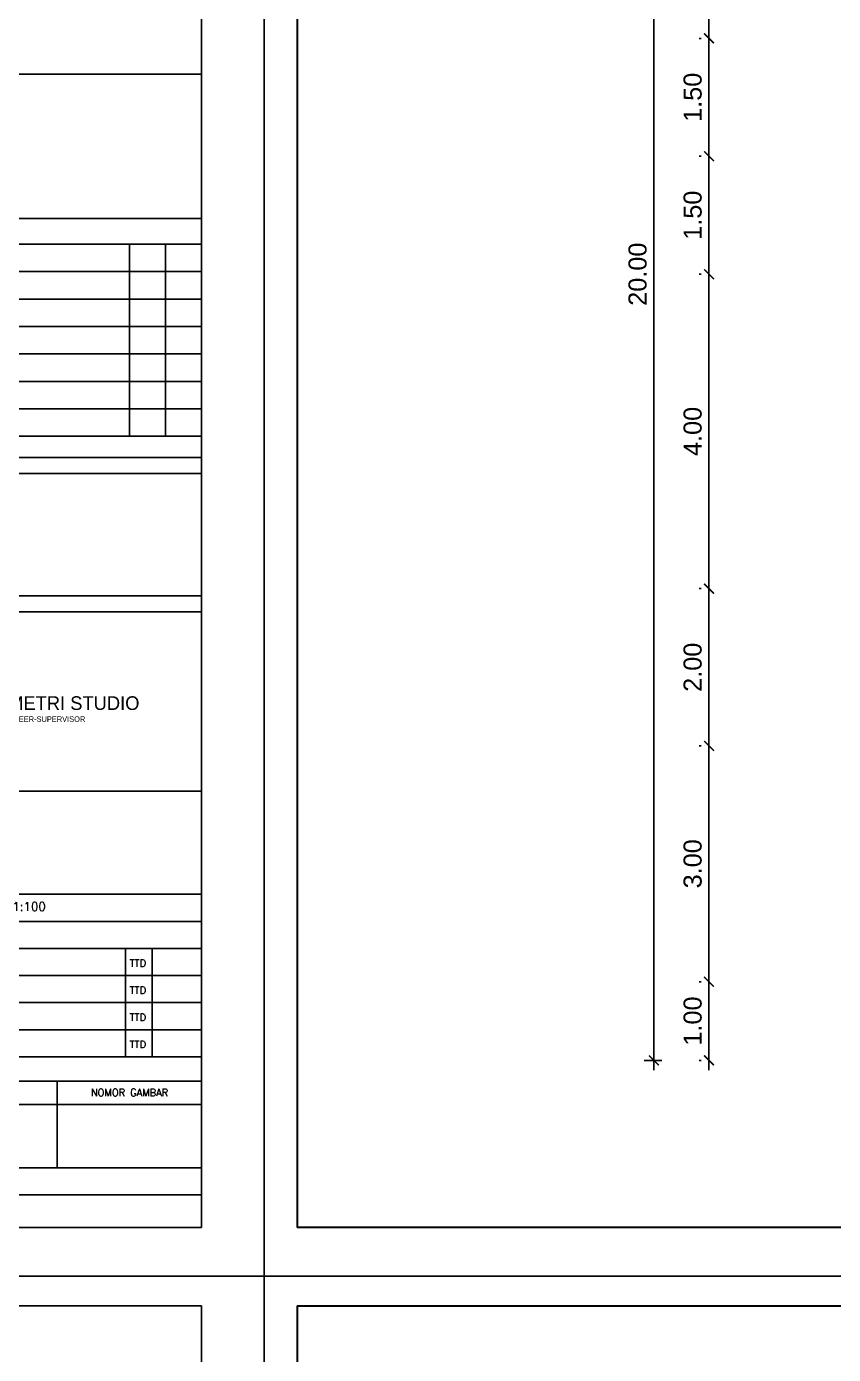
# Model space of a CAD drawing. Header units: millimetres. Extents: x -667 to -468, y -723 to -475.
# Drawn here: x -556.82 to -546.56, y -688.54 to -671.65 of the extents above; entities that cross this region are included whole.
import ezdxf
from ezdxf.enums import TextEntityAlignment as Align

# ---------------------------------------------------------------- set-up
doc = ezdxf.new("R2010")
doc.units = ezdxf.units.MM
doc.layers.get('0').update_dxf_attribs({"lineweight": 9})
doc.layers.get('Defpoints').update_dxf_attribs({"lineweight": 0})
doc.layers.add('KOP', color=1, linetype='Continuous')
doc.layers.add('NOTASI', color=250, linetype='Continuous', lineweight=5)
doc.styles.add('ROMANS', font='romans.shx')
doc.styles.add('ROMS', font='romans.shx', dxfattribs={"width": 0.9, "height": 16})
doc.styles.get("Standard").update_dxf_attribs({"font": 'arial.ttf'})
doc.dimstyles.new('Copy of 1-100', dxfattribs={"dimtxt": 0.23, "dimasz": 0.125, "dimexe": 0.125, "dimexo": 0.1, "dimgap": 0.09, "dimtad": 1, "dimtoh": 1, "dimzin": 0, "dimdsep": 46, "dimtxsty": 'Standard', "dimblk": 'ARCHTICK', "dimcen": 0.09, "dimdle": 0.125, "dimclrt": 2, "dimadec": 0, "dimazin": 0, "dimtfac": 1, "dimtofl": 0, "dimtmove": 0, "dimatfit": 3, "dimldrblk": 'ARCHTICK', "dimfxl": 1, "dimtolj": 1, "dimtzin": 0, "dimarcsym": 0})

# ---------------------------------------------------------------- blocks, each defined once
blk = doc.blocks.new('EW2433')
at = {"layer": 'Defpoints'}
for p, q in [((482.7963, -195.7493), (482.7963, -209.9267)), ((502.9615, -195.7493), (482.7963, -195.7493)), ((502.9615, -209.9267), (502.9615, -195.7493)), ((482.7963, -209.9267), (502.9615, -209.9267))]:
    blk.add_line(p, q, dxfattribs=at)
at = {"layer": 'KOP', "color": 11, "ltscale": 0.1}
for p, q in [((483.0215, -209.5956), (483.0215, -195.9497)), ((483.0215, -195.9497), (500.4465, -195.9497)), ((483.0239, -195.9522), (483.0239, -209.5931)), ((500.4441, -195.9522), (483.0239, -195.9522)), ((500.4465, -209.5956), (483.0215, -209.5956)), ((483.0239, -209.5931), (500.4441, -209.5931))]:
    blk.add_line(p, q, dxfattribs=at)
at = {"layer": 'KOP', "ltscale": 0.1}
blk.add_line((500.5786, -195.9497), (502.5381, -195.9497), dxfattribs=at)
at = {"layer": 'KOP', "linetype": 'Continuous'}
for p, q in [((500.5786, -195.9497), (502.5381, -195.9497)), ((502.5381, -195.9497), (502.5381, -209.5956)), ((500.5786, -204.4811), (502.5381, -204.4811)), ((502.5381, -204.4811), (502.5381, -205.3114)), ((502.5381, -205.3114), (500.5786, -205.3114)), ((500.5786, -208.6023), (502.5381, -208.6023)), ((502.5381, -208.6023), (502.5381, -209.1908)), ((502.5381, -209.1908), (500.5786, -209.1908)), ((500.5786, -209.3745), (502.5381, -209.3745)), ((502.5381, -209.3745), (502.5381, -209.5956)), ((502.5381, -209.5956), (500.5786, -209.5956)), ((502.5381, -209.5956), (500.5786, -209.5956))]:
    blk.add_line(p, q, dxfattribs=at)
at = {"layer": 'KOP', "color": 1, "ltscale": 0.1}
for p, q in [((502.5381, -201.7719), (500.5786, -201.7719)), ((502.5381, -202.7509), (500.5786, -202.7509)), ((502.5381, -205.4194), (500.5786, -205.4194)), ((502.5381, -206.6358), (500.5786, -206.6358)), ((502.5381, -207.3355), (500.5786, -207.3355))]:
    blk.add_line(p, q, dxfattribs=at)
at = {"layer": 'KOP', "color": 1, "linetype": 'Continuous', "ltscale": 0.01}
blk.add_line((500.5786, -202.7509), (502.5381, -202.7509), dxfattribs=at)
at = {"layer": 'KOP', "color": 4, "ltscale": 0.1}
for p, q in [((502.5381, -202.925), (500.5786, -202.925)), ((502.0483, -202.925), (502.0483, -204.2281)), ((502.2932, -202.925), (502.2932, -204.2281)), ((502.5381, -203.1111), (500.5786, -203.1111)), ((502.5381, -203.2973), (500.5786, -203.2973)), ((502.5381, -203.4834), (500.5786, -203.4834)), ((502.5381, -203.6696), (500.5786, -203.6696)), ((502.5381, -203.8558), (500.5786, -203.8558)), ((502.5381, -204.0419), (500.5786, -204.0419)), ((502.5381, -204.2281), (500.5786, -204.2281))]:
    blk.add_line(p, q, dxfattribs=at)
at = {"layer": 'KOP', "linetype": 'Continuous', "ltscale": 0.01}
blk.add_line((500.5786, -204.3731), (502.5381, -204.3731), dxfattribs=at)
at = {"layer": 'KOP', "color": 1, "linetype": 'Continuous'}
blk.add_line((502.5381, -207.5192), (500.5786, -207.5192), dxfattribs=at)
at = {"layer": 'KOP', "color": 3, "ltscale": 0.1}
for p, q in [((502.5381, -207.7029), (500.5786, -207.7029)), ((502.0211, -208.4377), (502.0211, -207.7029)), ((502.2038, -208.4377), (502.2038, -207.7029)), ((502.5381, -207.8866), (500.5786, -207.8866)), ((502.5381, -208.0703), (500.5786, -208.0703)), ((502.5381, -208.254), (500.5786, -208.254)), ((502.5381, -208.4377), (500.5786, -208.4377)), ((502.5381, -208.4377), (500.5786, -208.4377)), ((501.5584, -209.1908), (501.5584, -208.6023)), ((502.5381, -208.7609), (500.5786, -208.7609))]:
    blk.add_line(p, q, dxfattribs=at)
at = {"ltscale": 0.6, "attachment_point": 1}
for s, width, insert, char_height in [('{\\fDroid|b0|i0|c0|p34;SIMETRI STUDIO}', 1.646667, (501.109, -205.992), 0.092913), ('{\\fBankGothic Lt BT|b0|i0|c0|p34;ARSITECT- ENGINEER-SUPERVISOR}', 2.64756, (500.8594, -206.1279), 0.03767)]:
    blk.add_mtext_dynamic_manual_height_columns(s, width=width, gutter_width=1, heights=[0], dxfattribs=dict(at, insert=insert, char_height=char_height))
at = {"layer": 'KOP', "color": 1, "linetype": 'Continuous', "style": 'ROMS', "width": 1}
for s, height, p in [('1:100', 0.05879, (501.2551, -207.4474)), ('TTD', 0.04899, (502.0496, -207.8267)), ('TTD', 0.04899, (502.0496, -208.0104)), ('TTD', 0.04899, (502.0496, -208.1942)), ('TTD', 0.04899, (502.0496, -208.3779))]:
    blk.add_text(s, height=height, dxfattribs=at).set_placement(p)
at = {"layer": 'KOP', "color": 1, "linetype": 'Continuous', "style": 'ROMANS', "width": 1}
blk.add_text('NOMOR GAMBAR', height=0.048989, dxfattribs=at).set_placement((502.0492, -208.6804), align=Align.MIDDLE)
blk = doc.blocks.new('_ArchTick')
at = {"color": 0, "linetype": 'ByBlock', "const_width": 0.15}
blk.add_lwpolyline([(-0.5, -0.5), (0.5, 0.5)], dxfattribs=at)
blk = doc.blocks.new('*D1265')
at = {"layer": 'Defpoints', "color": 0}
for p in [(-548.146, -680.803), (-548.146, -680.803), (-548.146, -683.803)]:
    blk.add_point(p, dxfattribs=at)
at = {"layer": 'NOTASI', "color": 0, "lineweight": -2}
for p, q in [((-548.146, -683.928), (-548.146, -680.678)), ((-548.246, -680.803), (-548.271, -680.803)), ((-548.246, -683.803), (-548.271, -683.803))]:
    blk.add_line(p, q, dxfattribs=at)
at = {"layer": 'NOTASI', "color": 0, "lineweight": -2, "xscale": 0.125, "yscale": 0.125, "zscale": 0.125}
for p, rotation in [((-548.146, -680.803), 90), ((-548.146, -683.803), 270)]:
    blk.add_blockref('_ArchTick', p, dxfattribs=dict(at, rotation=rotation))
at = {"layer": 'NOTASI', "color": 2, "insert": (-548.353, -682.303), "char_height": 0.23, "attachment_point": 5, "rotation": 90}
blk.add_mtext('\\A1;3.00', dxfattribs=at)
blk = doc.blocks.new('*D1266')
at = {"layer": 'Defpoints', "color": 0}
for p in [(-548.146, -678.803), (-548.146, -678.803), (-548.146, -680.803)]:
    blk.add_point(p, dxfattribs=at)
at = {"layer": 'NOTASI', "color": 0, "lineweight": -2}
for p, q in [((-548.246, -678.803), (-548.271, -678.803)), ((-548.146, -680.928), (-548.146, -678.678)), ((-548.246, -680.803), (-548.271, -680.803))]:
    blk.add_line(p, q, dxfattribs=at)
at = {"layer": 'NOTASI', "color": 0, "lineweight": -2, "xscale": 0.125, "yscale": 0.125, "zscale": 0.125}
for p, rotation in [((-548.146, -678.803), 90), ((-548.146, -680.803), 270)]:
    blk.add_blockref('_ArchTick', p, dxfattribs=dict(at, rotation=rotation))
at = {"layer": 'NOTASI', "color": 2, "insert": (-548.353, -679.803), "char_height": 0.23, "attachment_point": 5, "rotation": 90}
blk.add_mtext('\\A1;2.00', dxfattribs=at)
blk = doc.blocks.new('*D1267')
at = {"layer": 'Defpoints', "color": 0}
for p in [(-548.146, -674.803), (-548.146, -674.803), (-548.146, -678.803)]:
    blk.add_point(p, dxfattribs=at)
at = {"layer": 'NOTASI', "color": 0, "lineweight": -2}
for p, q in [((-548.146, -678.928), (-548.146, -674.678)), ((-548.246, -674.803), (-548.271, -674.803)), ((-548.246, -678.803), (-548.271, -678.803))]:
    blk.add_line(p, q, dxfattribs=at)
at = {"layer": 'NOTASI', "color": 0, "lineweight": -2, "xscale": 0.125, "yscale": 0.125, "zscale": 0.125}
for p, rotation in [((-548.146, -674.803), 90), ((-548.146, -678.803), 270)]:
    blk.add_blockref('_ArchTick', p, dxfattribs=dict(at, rotation=rotation))
at = {"layer": 'NOTASI', "color": 2, "insert": (-548.353, -676.803), "char_height": 0.23, "attachment_point": 5, "rotation": 90}
blk.add_mtext('\\A1;4.00', dxfattribs=at)
blk = doc.blocks.new('*D1268')
at = {"layer": 'Defpoints', "color": 0}
for p in [(-548.146, -673.303), (-548.146, -673.303), (-548.146, -674.803)]:
    blk.add_point(p, dxfattribs=at)
at = {"layer": 'NOTASI', "color": 0, "lineweight": -2}
for p, q in [((-548.146, -674.928), (-548.146, -673.178)), ((-548.246, -673.303), (-548.271, -673.303)), ((-548.246, -674.803), (-548.271, -674.803))]:
    blk.add_line(p, q, dxfattribs=at)
at = {"layer": 'NOTASI', "color": 0, "lineweight": -2, "xscale": 0.125, "yscale": 0.125, "zscale": 0.125}
for p, rotation in [((-548.146, -673.303), 90), ((-548.146, -674.803), 270)]:
    blk.add_blockref('_ArchTick', p, dxfattribs=dict(at, rotation=rotation))
at = {"layer": 'NOTASI', "color": 2, "insert": (-548.353, -674.053), "char_height": 0.23, "attachment_point": 5, "rotation": 90}
blk.add_mtext('\\A1;1.50', dxfattribs=at)
blk = doc.blocks.new('*D1269')
at = {"layer": 'Defpoints', "color": 0}
for p in [(-548.146, -671.803), (-548.146, -671.803), (-548.146, -673.303)]:
    blk.add_point(p, dxfattribs=at)
at = {"layer": 'NOTASI', "color": 0, "lineweight": -2}
for p, q in [((-548.146, -673.428), (-548.146, -671.678)), ((-548.246, -671.803), (-548.271, -671.803)), ((-548.246, -673.303), (-548.271, -673.303))]:
    blk.add_line(p, q, dxfattribs=at)
at = {"layer": 'NOTASI', "color": 0, "lineweight": -2, "xscale": 0.125, "yscale": 0.125, "zscale": 0.125}
for p, rotation in [((-548.146, -671.803), 90), ((-548.146, -673.303), 270)]:
    blk.add_blockref('_ArchTick', p, dxfattribs=dict(at, rotation=rotation))
at = {"layer": 'NOTASI', "color": 2, "insert": (-548.353, -672.553), "char_height": 0.23, "attachment_point": 5, "rotation": 90}
blk.add_mtext('\\A1;1.50', dxfattribs=at)
blk = doc.blocks.new('*D1270')
at = {"layer": 'Defpoints', "color": 0}
for p in [(-548.146, -668.803), (-548.146, -668.803), (-548.146, -671.803)]:
    blk.add_point(p, dxfattribs=at)
at = {"layer": 'NOTASI', "color": 0, "lineweight": -2}
for p, q in [((-548.146, -671.928), (-548.146, -668.678)), ((-548.246, -668.803), (-548.271, -668.803)), ((-548.246, -671.803), (-548.271, -671.803))]:
    blk.add_line(p, q, dxfattribs=at)
at = {"layer": 'NOTASI', "color": 0, "lineweight": -2, "xscale": 0.125, "yscale": 0.125, "zscale": 0.125}
for p, rotation in [((-548.146, -668.803), 90), ((-548.146, -671.803), 270)]:
    blk.add_blockref('_ArchTick', p, dxfattribs=dict(at, rotation=rotation))
at = {"layer": 'NOTASI', "color": 2, "insert": (-548.353, -670.303), "char_height": 0.23, "attachment_point": 5, "rotation": 90}
blk.add_mtext('\\A1;3.00', dxfattribs=at)
blk = doc.blocks.new('*D1273')
at = {"layer": 'Defpoints', "color": 0}
for p in [(-548.846, -664.803), (-548.846, -664.803), (-548.646, -684.803)]:
    blk.add_point(p, dxfattribs=at)
at = {"layer": 'NOTASI', "color": 0, "lineweight": -2}
for p, q in [((-548.946, -664.803), (-548.971, -664.803)), ((-548.846, -684.928), (-548.846, -664.678)), ((-548.746, -684.803), (-548.971, -684.803))]:
    blk.add_line(p, q, dxfattribs=at)
at = {"layer": 'NOTASI', "color": 0, "lineweight": -2, "xscale": 0.125, "yscale": 0.125, "zscale": 0.125}
for p, rotation in [((-548.846, -664.803), 90), ((-548.846, -684.803), 270)]:
    blk.add_blockref('_ArchTick', p, dxfattribs=dict(at, rotation=rotation))
at = {"layer": 'NOTASI', "color": 2, "insert": (-549.053, -674.803), "char_height": 0.23, "attachment_point": 5, "rotation": 90}
blk.add_mtext('\\A1;20.00', dxfattribs=at)
blk = doc.blocks.new('*D1226')
at = {"layer": 'Defpoints', "color": 0}
for p in [(-548.146, -683.803), (-548.146, -683.803), (-548.146, -684.803)]:
    blk.add_point(p, dxfattribs=at)
at = {"layer": 'NOTASI', "color": 0, "lineweight": -2}
for p, q in [((-548.146, -684.928), (-548.146, -683.678)), ((-548.246, -683.803), (-548.271, -683.803)), ((-548.246, -684.803), (-548.271, -684.803))]:
    blk.add_line(p, q, dxfattribs=at)
at = {"layer": 'NOTASI', "color": 0, "lineweight": -2, "xscale": 0.125, "yscale": 0.125, "zscale": 0.125}
for p, rotation in [((-548.146, -683.803), 90), ((-548.146, -684.803), 270)]:
    blk.add_blockref('_ArchTick', p, dxfattribs=dict(at, rotation=rotation))
at = {"layer": 'NOTASI', "color": 2, "insert": (-548.353, -684.303), "char_height": 0.23, "attachment_point": 5, "rotation": 90}
blk.add_mtext('\\A1;1.00', dxfattribs=at)

msp = doc.modelspace()

# ---------------------------------------------------------------- block references
at = {"xscale": 1.875, "yscale": 1.875, "zscale": 1.875}
for p in [(-1496.856, -293.937), (-1459.046, -293.937), (-1496.856, -320.52), (-1459.046, -320.52)]:
    msp.add_blockref('EW2433', p, dxfattribs=at)

# ---------------------------------------------------------------- dimensions: what is measured, and where the dimension line sits
at = {"layer": 'NOTASI'}
for base, p1, p2, picture, middle in [((-548.846, -664.803), (-548.646, -684.803), (-548.846, -664.803), '*D1273', (-549.053, -674.803)), ((-548.146, -668.803), (-548.146, -671.803), (-548.146, -668.803), '*D1270', (-548.353, -670.303)), ((-548.146, -671.803), (-548.146, -673.303), (-548.146, -671.803), '*D1269', (-548.353, -672.553)), ((-548.146, -673.303), (-548.146, -674.803), (-548.146, -673.303), '*D1268', (-548.353, -674.053)), ((-548.146, -674.803), (-548.146, -678.803), (-548.146, -674.803), '*D1267', (-548.353, -676.803)), ((-548.146, -678.803), (-548.146, -680.803), (-548.146, -678.803), '*D1266', (-548.353, -679.803)), ((-548.146, -680.803), (-548.146, -683.803), (-548.146, -680.803), '*D1265', (-548.353, -682.303)), ((-548.146, -683.803), (-548.146, -684.803), (-548.146, -683.803), '*D1226', (-548.353, -684.303))]:
    dim = msp.add_linear_dim(base=base, p1=p1, p2=p2, angle=90, dimstyle='Copy of 1-100', dxfattribs=at)
    dim.commit()
    dim.dimension.update_dxf_attribs({"geometry": picture, "text_midpoint": middle})

doc.saveas('drawing.dxf')
